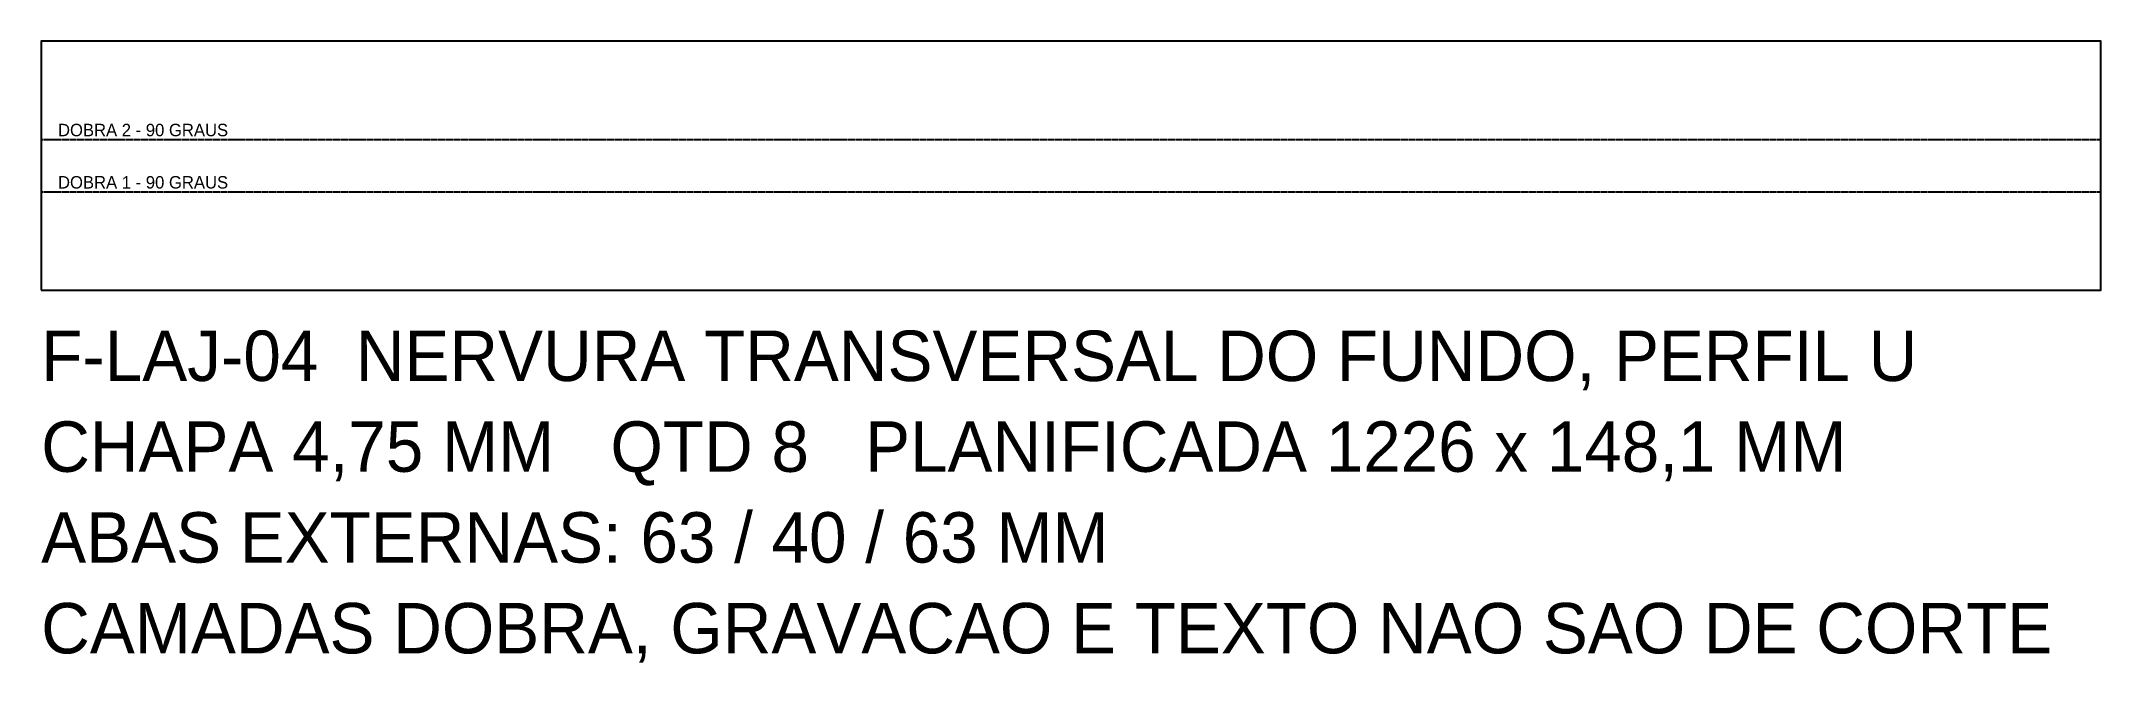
# Model space of a CAD drawing. Header units: millimetres. Extents: x 0 to 1226, y -222 to 148.
import ezdxf

# ---------------------------------------------------------------- set-up
doc = ezdxf.new("R2010")
doc.units = ezdxf.units.MM
doc.linetypes.add('DASHED', pattern=[1.524, 1.27, -0.254])
for name, color, linetype in [('CORTE', 7, 'CONTINUOUS'), ('DOBRA', 2, 'DASHED'), ('TEXTO', 3, 'CONTINUOUS')]:
    doc.layers.add(name, color=color, linetype=linetype)

msp = doc.modelspace()

# ---------------------------------------------------------------- linework, layer by layer
at = {"layer": 'CORTE'}
msp.add_lwpolyline([(0, 0), (1226, 0), (1226, 148.1), (0, 148.1)], close=True, dxfattribs=at)
at = {"layer": 'DOBRA'}
for p, q in [((0, 89.6), (1226, 89.6)), ((0, 58.5), (1226, 58.5))]:
    msp.add_line(p, q, dxfattribs=at)

# ---------------------------------------------------------------- texts
at = {"layer": 'TEXTO'}
for s, height, p in [('DOBRA 2 - 90 GRAUS', 7.406, (10, 91.6)), ('DOBRA 1 - 90 GRAUS', 7.406, (10, 60.5)), ('F-LAJ-04  NERVURA TRANSVERSAL DO FUNDO, PERFIL U', 30, (0, -54)), ('CHAPA 4,75 MM   QTD 8   PLANIFICADA 1226 x 148,1 MM', 30, (0, -108)), ('ABAS EXTERNAS: 63 / 40 / 63 MM', 30, (0, -162)), ('CAMADAS DOBRA, GRAVACAO E TEXTO NAO SAO DE CORTE', 30, (0, -216))]:
    msp.add_text(s, height=height, dxfattribs=at).set_placement(p)

doc.saveas('drawing.dxf')
